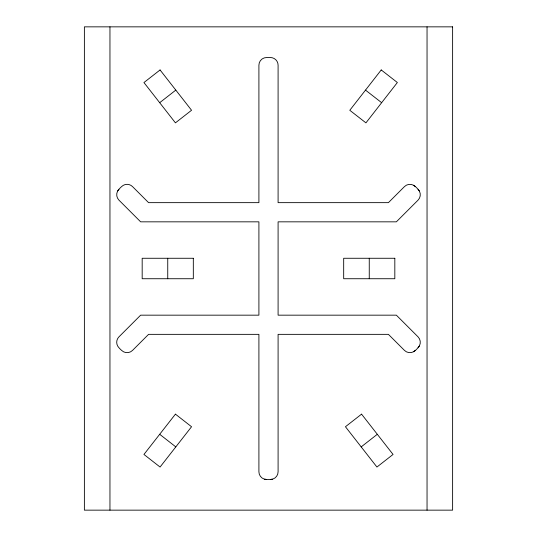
<?xml version="1.0" encoding="UTF-8"?>
<svg xmlns="http://www.w3.org/2000/svg" width="537" height="537" viewBox="0 0 537 537"><rect width="100%" height="100%" fill="white"/><g stroke="black" fill="none" stroke-linecap="round" stroke-linejoin="round"><path stroke-width="0.81" d="M159.69 102.701L175.807 90.109M361.193 446.891L377.31 434.299M365.509 90.115L381.646 102.688M159.69 434.299L175.807 446.891M427.043 26.85L427.043 510.15M369.255 258.27L369.255 278.73M167.745 258.27L167.745 278.73M109.957 26.85L109.957 510.15M418.054 347.714A7.672 7.672 0 0 0 418.054 336.867L396.36 315.165L278.092 315.165L278.092 221.835L396.36 221.835L418.054 200.133A7.672 7.672 0 0 0 418.054 189.286M419.276 346.123A22.319 22.319 0 0 1 413.752 351.648M415.343 350.426A7.672 7.672 0 0 1 404.495 350.426L388.412 334.35L278.092 334.35L278.092 471.795A7.672 7.672 0 0 1 270.42 479.467M272.407 479.205A22.319 22.319 0 0 1 264.593 479.205M266.58 479.467A7.672 7.672 0 0 1 258.908 471.795L258.908 334.35L148.588 334.35L132.505 350.426A7.672 7.672 0 0 1 121.657 350.426A22.319 22.319 0 0 1 117.724 346.123A7.672 7.672 0 0 1 118.945 336.867L140.64 315.165L258.908 315.165L258.908 221.835L140.64 221.835L118.945 200.133A7.672 7.672 0 0 1 118.945 189.286M117.724 190.877A22.319 22.319 0 0 1 123.248 185.352A7.672 7.672 0 0 1 132.505 186.574L148.588 202.65L258.908 202.65L258.908 65.205A7.672 7.672 0 0 1 266.58 57.533A22.319 22.319 0 0 1 272.407 57.795A7.672 7.672 0 0 1 278.092 65.205L278.092 202.65L388.412 202.65L404.495 186.574A7.672 7.672 0 0 1 415.343 186.574M413.752 185.352A22.319 22.319 0 0 1 419.276 190.877M381.223 69.944L349.795 110.286L365.932 122.866L397.36 82.517L381.223 69.944M175.431 414.148L143.943 454.45L160.066 467.042L191.555 426.74L175.431 414.148M160.066 69.958L143.943 82.55L175.431 122.852L191.555 110.26L160.066 69.958M361.569 414.148L345.445 426.74L376.934 467.042L393.057 454.45L361.569 414.148M452.617 26.85L84.383 26.85L84.383 510.15L452.617 510.15L452.617 26.85M193.32 258.27L142.177 258.27L142.177 278.73L193.32 278.73L193.32 258.27M394.823 258.27L343.68 258.27L343.68 278.73L394.823 278.73L394.823 258.27"/></g></svg>
